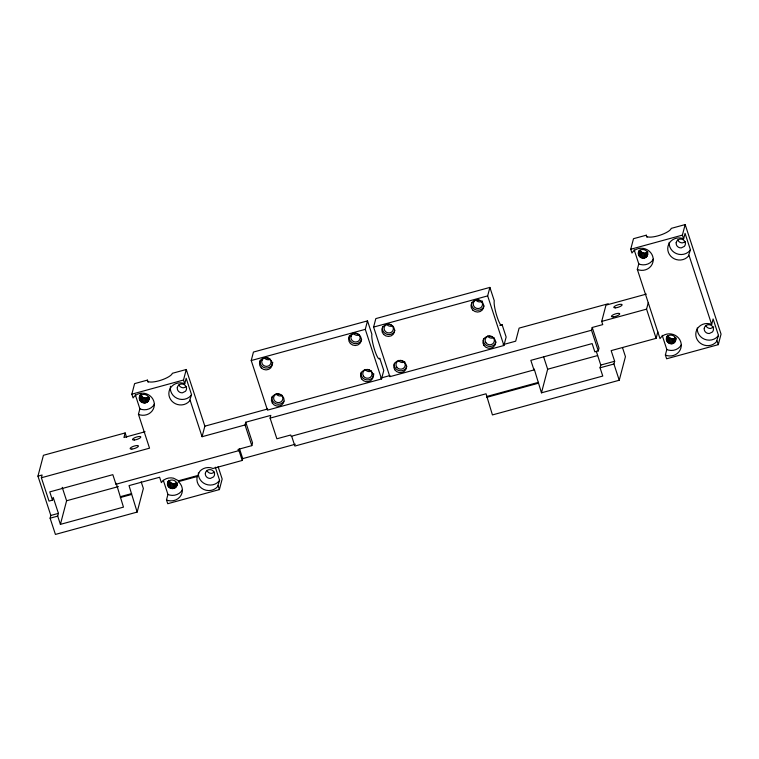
<?xml version="1.0" encoding="UTF-8"?>
<svg xmlns="http://www.w3.org/2000/svg" width="759" height="759" viewBox="0 0 759 759"><rect width="100%" height="100%" fill="white"/><g stroke="black" fill="none" stroke-linecap="round" stroke-linejoin="round"><path stroke-width="1.14" d="M149.238 397.782C149.153 406.995 135.121 402.261 140.424 394.614M148.707 399.794C150.092 394.272 140.861 392.061 139.628 397.64M177.283 483.388C177.53 491.908 164.029 488.692 168.213 481.225M176.752 485.399C178.147 479.878 168.915 477.667 167.682 483.246M638.518 252.719C639.96 246.438 650.321 250.252 647.171 255.954C644.059 261.362 635.663 255.963 639.05 250.707M666.573 338.324C668.005 332.044 678.366 335.858 675.225 341.559C672.113 346.967 663.708 341.569 667.095 336.313M141.174 481.813L143.356 488.473L137.161 512.078L55.426 534.421L50.103 518.188L50.825 515.446L37.95 476.14L43.424 455.296L125.159 432.943L126.62 437.383M215.3 467.164L219.588 480.267L217.491 486.766A11.66 11.024 14.7 0 1 203.716 489.46A11.66 11.024 14.7 0 1 197.046 477.411L199.769 471.348A11.66 11.024 14.7 0 1 210.641 467.734L213.023 468.483L242.244 460.447L238.753 449.812L238.516 450.723L115.966 484.242L116.203 483.322L123.461 507.126L60.407 524.365L57.703 516.12L58.424 513.369L53.187 497.401L52.466 500.153L49.022 501.092L41.375 477.762L42.096 475.011L37.95 476.14M60.407 524.365L66.602 500.76L62.2 487.325M135.244 394.633L139.884 408.797L138.442 414.3L140.206 414.955A11.66 11.024 14.7 0 0 153.802 401.188A11.66 11.024 14.7 0 0 134.163 396.521L133.081 397.953L131.848 394.168L134.609 383.618L147.407 380.117A13.112 3.643 -18.1 0 0 158.802 380.838A13.112 3.643 -18.1 0 0 172.35 373.305L186.268 369.491L204.845 426.169L202.074 436.71L245.043 424.964L245.764 422.213L270.821 415.372L270.1 418.124L276.874 438.787L290.725 435.002L291.162 436.33L533.975 369.927L534.213 369.016L541.471 392.82L602.769 376.056L600.065 367.802L600.786 365.051L596.261 351.218M125.159 432.943L123.954 437.526L145.092 431.738M139.523 398.788L140.586 394.756M139.732 399.927L140.851 393.741M140.244 400.989L141.572 395.951L141.06 394.889M141.022 401.9L142.35 396.853L141.572 395.951M142.018 402.583L143.347 397.545L142.35 396.853M143.157 403.01L144.485 397.972L146.885 397.934L148.916 396.758L147.597 401.796M144.371 403.143L145.69 398.105M145.567 402.972L146.885 397.934M146.667 402.517L147.986 397.469M148.29 400.875L149.087 397.849M137.161 512.078L129.03 485.608L159.608 477.25L161.373 482.648L162.454 481.215A11.66 11.024 14.7 0 1 173.536 478.189L178.555 480.76L197.587 475.551M184.731 383.788L186.173 378.286L191.543 394.661L189.437 401.15A11.66 11.024 14.7 0 1 169.589 397.517A11.66 11.024 14.7 0 1 182.35 383.039L184.731 383.788L183.498 380.041L186.268 369.491M167.578 484.394L168.631 480.362M167.786 485.542L169.115 480.494C170.111 483.692 174.636 484.783 176.97 482.363L175.642 487.411M168.299 486.595L169.627 481.557M169.077 487.506L170.405 482.458M218.118 466.671L222.169 479.033L219.398 489.583L167.739 503.71L166.487 499.906L167.938 494.403L163.299 480.238M170.073 488.189L171.392 483.151M171.211 488.616L172.54 483.578M172.416 488.749L173.745 483.711M173.612 488.587L174.94 483.54M174.712 488.122L176.041 483.085M176.344 486.481L177.132 483.455M166.487 499.906L168.251 500.56A11.66 11.024 14.7 0 0 181.078 495.21A11.66 11.024 14.7 0 0 178.631 481.88L178.555 480.76M251.229 360.534L253.449 352.053L367.508 320.877L371.891 334.245A13.112 2.22 74.7 0 0 374.737 350.345A13.112 2.22 74.7 0 0 379.747 358.191L383.769 370.477L381.54 378.959L267.481 410.145L251.229 360.534L365.288 329.349L367.508 320.877M242.244 460.447L242.728 458.616L239.512 448.816M238.516 450.723L238.079 449.394L251.817 445.637L252.538 442.886L245.764 422.213M373.599 327.082L375.828 318.6L489.887 287.414L494.27 300.782A13.112 2.22 74.7 0 0 497.107 316.882A13.112 2.22 74.7 0 0 502.116 324.729L506.139 337.024L503.919 345.506L389.86 376.682L373.599 327.082L487.657 295.896L489.887 287.414M622.513 347.65L625.444 356.654L619.24 380.25L492.43 414.926L486.045 393.788L294.89 446.055L291.75 436.482M541.471 392.82L547.666 369.216L543.634 356.901M533.975 369.927L530.835 360.354L592.134 343.59L594.838 351.844L598.282 350.905L591.508 330.231L592.229 327.48L602.741 324.605L601.697 321.408L605.967 305.146L646.345 294.103M598.282 350.905L599.003 348.153L592.229 327.48M634.126 249.711L638.774 263.876L637.323 269.379L639.087 270.033A11.66 11.024 14.7 0 0 652.693 256.267A11.66 11.024 14.7 0 0 633.044 251.599L631.972 253.032L630.729 249.246L633.499 238.696L646.298 235.205A13.112 3.643 -18.1 0 0 657.683 235.916A13.112 3.643 -18.1 0 0 671.231 228.383L685.159 224.579L721.05 334.112L718.28 344.662L666.62 358.789L665.377 354.984L666.819 349.482L662.18 335.317M638.414 253.867L639.201 250.84M638.623 255.015L639.941 249.967C640.947 253.164 645.473 254.256 647.806 251.836L646.478 256.884M639.135 256.068L640.454 251.03M639.913 256.978L641.241 251.931M640.909 257.671L642.228 252.624M619.24 380.25L613.927 364.016L614.648 361.265L611.156 350.62L656.118 338.334L657.806 331.911L637.323 269.379M642.048 258.088L643.366 253.051M643.252 258.221L644.581 253.183M644.448 258.06L645.776 253.013M645.548 257.595L646.877 252.557M647.171 255.954L647.702 253.933M656.118 338.334L646.564 309.141L648.252 302.727M683.612 238.867L685.064 233.364L690.424 249.749L688.328 256.238A11.66 11.024 14.7 0 1 668.47 252.595A11.66 11.024 14.7 0 1 681.24 238.117L683.612 238.867L682.388 235.119L685.159 224.579M666.459 339.472L667.522 335.44M666.668 340.62L667.996 335.573C669.002 338.77 673.527 339.861 675.852 337.442L674.533 342.489M667.18 341.683L668.508 336.635M667.967 342.584L669.286 337.546M668.954 343.277L670.282 338.229M670.093 343.704L671.421 338.656M671.307 343.836L672.626 338.789M672.502 343.666L673.821 338.618M673.603 343.201L674.922 338.163M675.225 341.559L676.022 338.533M711.667 324.472L713.109 318.97L718.479 335.355L716.382 341.844A11.66 11.024 14.7 0 1 696.525 338.201A11.66 11.024 14.7 0 1 709.285 323.723L711.667 324.472L688.982 255.242M191.543 394.661L190.888 395.648A11.66 11.024 14.7 0 1 177.113 398.352A11.66 11.024 14.7 0 1 170.443 386.303M219.588 480.267L218.934 481.263A11.66 11.024 14.7 0 1 205.623 484.157A11.66 11.024 14.7 0 1 198.374 472.857M690.424 249.749L689.77 250.736A11.66 11.024 14.7 0 1 676.459 253.629A11.66 11.024 14.7 0 1 669.201 242.33M718.479 335.355L717.824 336.341A11.66 11.024 14.7 0 1 704.513 339.245A11.66 11.024 14.7 0 1 697.255 327.935M186.496 386.54L183.725 387.773A4.668 4.412 14.7 0 1 178.896 384.841M214.55 472.145L211.78 473.379A4.668 4.412 14.7 0 1 206.941 470.447M685.386 241.618L682.616 242.852A4.668 4.412 14.7 0 1 677.778 239.92M713.783 326.911L710.671 328.457A4.668 4.412 14.7 0 1 705.832 325.535M482.439 301.048L481.861 301.446A4.668 4.412 14.7 0 1 475.551 299.53M630.729 249.246L682.388 235.119M131.848 394.168L183.498 380.041M499.858 325.345L502.116 324.729M608.215 303.752L519.109 328.116L515.684 341.189L503.113 344.624M204.845 426.169L267.699 408.978M380.828 378.048L389.974 375.553M601.697 321.408L646.564 309.141M41.375 477.762L149.542 448.171L138.442 414.3M270.1 418.124L591.508 330.231M66.602 500.76L118.395 486.595M547.666 369.216L597.618 355.563M242.728 458.616L295.365 444.224M50.825 515.446L58.424 513.369M600.786 365.051L614.648 361.265M120.567 496.623L131.649 493.597M486.917 396.445L538.567 382.318M178.318 481.671L197.349 476.462M120.32 497.543L131.402 494.507M486.671 397.365L538.33 383.238M50.103 518.188L57.703 516.12M600.065 367.802L613.927 364.016M638.774 263.876L640.53 264.53A11.66 11.024 14.7 0 0 653.357 259.18M666.819 349.482L668.584 350.136A11.66 11.024 14.7 0 0 681.411 344.785M665.377 354.984L667.142 355.639A11.66 11.024 14.7 0 0 680.747 341.873A11.66 11.024 14.7 0 0 661.098 337.205L660.017 338.637L657.806 331.911M143.347 397.545L144.485 397.972M139.884 408.797L141.648 409.452A11.66 11.024 14.7 0 0 154.475 404.101M167.938 494.403L169.693 495.058A11.66 11.024 14.7 0 0 182.521 489.707M717.037 340.857L718.28 344.662M646.298 235.205L647.01 237.368M487.657 295.896L503.919 345.506M365.288 329.349L381.54 378.959M245.043 424.964L251.817 445.637M190.101 400.164L202.074 436.71M218.146 485.779L219.398 489.583M147.407 380.117L148.119 382.28M115.966 484.242L112.825 474.66L49.762 491.898L52.466 500.153M484.014 306.01A6.414 6.063 14.7 0 1 476.092 309.947A6.414 6.063 14.7 0 1 471.747 302.281M495.997 341.873A6.414 6.063 14.7 0 1 488.369 346.284A6.414 6.063 14.7 0 1 483.521 338.903M480.295 300.431A4.668 4.412 14.7 0 1 481.092 307.433L480.115 308.088A4.668 4.412 14.7 0 1 473.236 303.932L473.417 302.794A4.668 4.412 14.7 0 1 479.185 299.938M493.995 337.537A4.668 4.412 14.7 0 1 487.582 336.009M404.851 361.91A4.668 4.412 14.7 0 1 398.437 360.383M391.151 324.805A4.668 4.412 14.7 0 1 391.957 331.806L390.98 332.461A4.668 4.412 14.7 0 1 384.092 328.305L384.282 327.167A4.668 4.412 14.7 0 1 390.041 324.311M406.852 366.236A6.414 6.063 14.7 0 1 399.225 370.658A6.414 6.063 14.7 0 1 394.376 363.276M394.879 330.383A6.414 6.063 14.7 0 1 386.948 334.311A6.414 6.063 14.7 0 1 382.602 326.655M392.716 325.81A4.668 4.412 14.7 0 1 387.128 324.843M373.77 373.751A6.414 6.063 14.7 0 1 366.825 379.889A6.414 6.063 14.7 0 1 361.142 372.356M361.645 339.472A6.414 6.063 14.7 0 1 353.722 343.4A6.414 6.063 14.7 0 1 349.377 335.744M371.625 370.999A4.668 4.412 14.7 0 1 365.202 369.472M359.491 334.899A4.668 4.412 14.7 0 1 353.172 332.983M270.346 359.273A4.668 4.412 14.7 0 1 264.758 358.305M282.481 395.363A4.668 4.412 14.7 0 1 276.067 393.845M280.394 394.348A4.668 4.412 14.7 0 1 281.067 401.796A4.668 4.412 14.7 0 1 273.705 399.054A4.668 4.412 14.7 0 1 279.255 393.921M283.913 401.179A6.414 6.063 14.7 0 1 272.007 396.729M272.756 362.28A6.414 6.063 14.7 0 1 265.394 367.963A6.414 6.063 14.7 0 1 260.233 360.117M177.312 387.602L177.283 388.76A4.668 4.412 14.7 0 0 182.407 392.811L185.528 391.264A4.668 4.412 14.7 0 0 183.782 384.396A4.668 4.412 14.7 0 0 177.312 387.602M205.366 473.208L205.338 474.366A4.668 4.412 14.7 0 0 210.452 478.417L213.573 476.87A4.668 4.412 14.7 0 0 211.827 470.011A4.668 4.412 14.7 0 0 205.366 473.208M676.193 242.681L676.174 243.838A4.668 4.412 14.7 0 0 681.288 247.889L684.409 246.352A4.668 4.412 14.7 0 0 682.664 239.483A4.668 4.412 14.7 0 0 676.193 242.681M704.248 328.286L704.219 329.444A4.668 4.412 14.7 0 0 709.342 333.505L712.464 331.958A4.668 4.412 14.7 0 0 710.718 325.089A4.668 4.412 14.7 0 0 704.248 328.286M261.902 360.62L261.722 361.758A4.668 4.412 14.7 0 0 268.601 365.914L269.578 365.259A4.668 4.412 14.7 0 0 268.781 358.257A4.668 4.412 14.7 0 0 261.902 360.62M351.047 336.246L350.867 337.385A4.668 4.412 14.7 0 0 357.745 341.541L358.722 340.886A4.668 4.412 14.7 0 0 357.916 333.884A4.668 4.412 14.7 0 0 351.047 336.246M131.905 449.062A4.374 1.214 -18.1 0 0 138.451 446.169A4.374 1.214 -18.1 0 0 132.531 446.681A4.374 1.214 -18.1 0 0 131.905 449.062M615.407 307.841A4.374 1.214 -18.1 0 0 622.105 305.004A4.374 1.214 -18.1 0 0 616.403 305.355A4.374 1.214 -18.1 0 0 615.407 307.841M613.196 316.873A4.374 1.214 -18.1 0 0 619.742 313.979A4.374 1.214 -18.1 0 0 613.822 314.492A4.374 1.214 -18.1 0 0 613.196 316.873M134.343 440.002A4.374 1.214 -18.1 0 0 140.832 437.089A4.374 1.214 -18.1 0 0 134.846 437.658A4.374 1.214 -18.1 0 0 134.343 440.002M472.781 310.07A6.414 6.063 14.7 0 0 483.53 307.85A6.414 6.063 14.7 0 0 475.884 300.033A6.414 6.063 14.7 0 0 472.781 310.07M483.881 345.345A6.414 6.063 14.7 0 0 494.944 345.184A6.414 6.063 14.7 0 0 488.995 336.133A6.414 6.063 14.7 0 0 483.881 345.345M485.836 342.66A4.668 4.412 14.7 0 0 493.881 342.537A4.668 4.412 14.7 0 0 489.555 335.962A4.668 4.412 14.7 0 0 485.836 342.66M396.691 367.033A4.668 4.412 14.7 0 0 404.737 366.91A4.668 4.412 14.7 0 0 400.42 360.335A4.668 4.412 14.7 0 0 396.691 367.033M394.746 369.718A6.414 6.063 14.7 0 0 405.799 369.557A6.414 6.063 14.7 0 0 399.86 360.506A6.414 6.063 14.7 0 0 394.746 369.718M383.646 334.444A6.414 6.063 14.7 0 0 394.395 332.224A6.414 6.063 14.7 0 0 386.739 324.406A6.414 6.063 14.7 0 0 383.646 334.444M363.466 376.113A4.668 4.412 14.7 0 0 371.502 375.999A4.668 4.412 14.7 0 0 367.185 369.415A4.668 4.412 14.7 0 0 363.466 376.113M361.512 378.807A6.414 6.063 14.7 0 0 372.565 378.637A6.414 6.063 14.7 0 0 366.625 369.595A6.414 6.063 14.7 0 0 361.512 378.807M350.411 343.523A6.414 6.063 14.7 0 0 361.161 341.303A6.414 6.063 14.7 0 0 353.504 333.495A6.414 6.063 14.7 0 0 350.411 343.523M272.367 403.171A6.414 6.063 14.7 0 0 283.43 403.01A6.414 6.063 14.7 0 0 277.49 393.968A6.414 6.063 14.7 0 0 272.367 403.171M261.267 367.897A6.414 6.063 14.7 0 0 272.026 365.677A6.414 6.063 14.7 0 0 264.369 357.868A6.414 6.063 14.7 0 0 261.267 367.897"/></g></svg>
